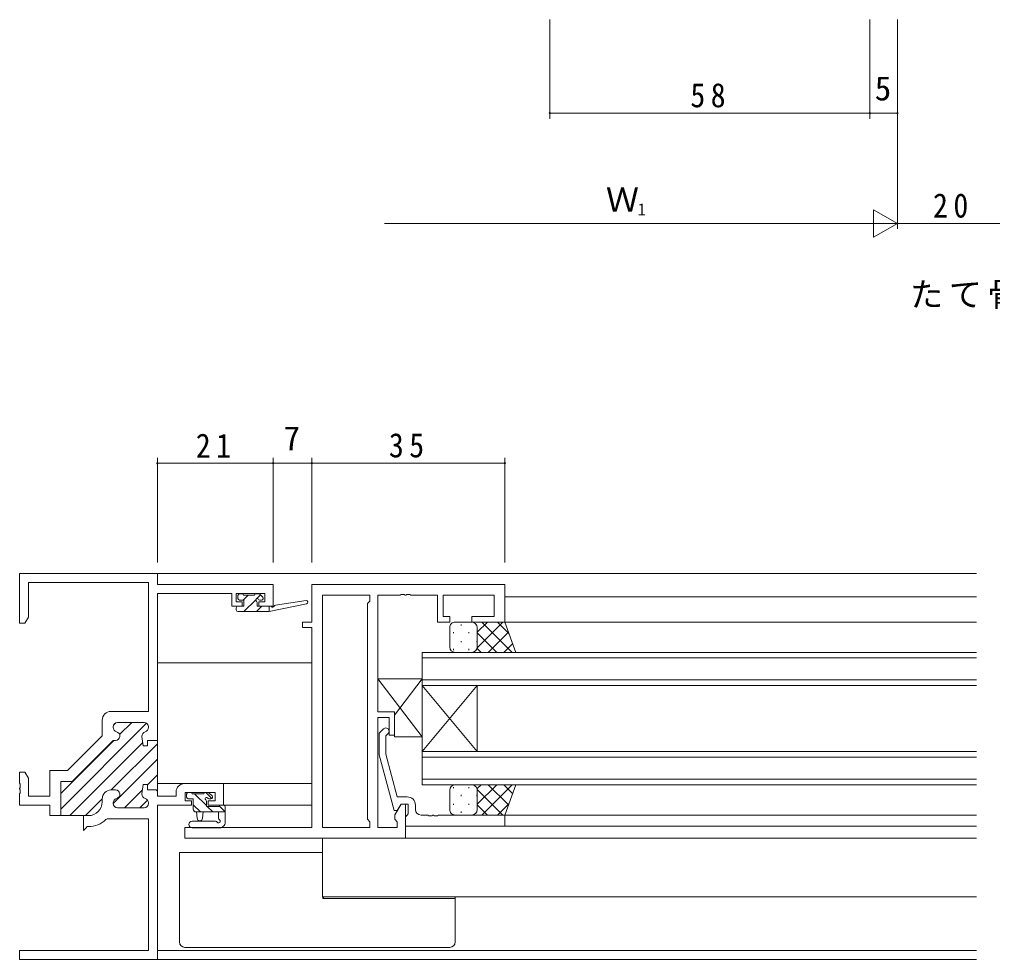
# Model space of a CAD drawing. Units: millimetres on the paper. Extents: x -397 to 397, y -282 to 282.
# Drawn here: x -53.9 to 122.5, y -155.7 to 14.8 of the extents above; entities that cross this region are included whole.
import ezdxf
from ezdxf.enums import TextEntityAlignment as Align

# ---------------------------------------------------------------- set-up
doc = ezdxf.new("R2010")
doc.units = ezdxf.units.MM
doc.layers.add('0-2_USER1', color=7, linetype='Continuous')
for name, color, linetype, lineweight in [('0-3_YKK_D', 6, 'Continuous', 18), ('0-4_YKK_11', 7, 'Continuous', 18), ('0-5_YKK_12', 2, 'Continuous', 18), ('0-7_YKK_13', 4, 'Continuous', 18)]:
    doc.layers.add(name, color=color, linetype=linetype, lineweight=lineweight)
doc.styles.add('ＭＳ ゴシック', font='')
doc.styles.get('ＭＳ ゴシック').set_extended_font_data('MS Gothic')

msp = doc.modelspace()

# ---------------------------------------------------------------- linework, layer by layer
at = {"layer": '0-3_YKK_D'}
for p, q in [((42.279, 14.795), (42.279, -3.205)), ((100.279, 14.795), (100.279, -3.205)), ((100.279, 14.795), (100.279, -3.205)), ((105.279, 14.795), (105.279, -3.205)), ((105.279, 14.795), (105.279, -23.205)), ((105.279, 14.795), (105.279, -23.205)), ((100.279, -2.205), (42.279, -2.205)), ((100.279, -2.205), (105.279, -2.205)), ((100.949, -19.705), (100.949, -24.705)), ((105.279, -22.205), (100.949, -19.705)), ((100.279, -22.205), (12.279, -22.205)), ((105.279, -22.205), (96.619, -22.205)), ((105.279, -22.205), (100.949, -24.705)), ((105.279, -22.205), (125.279, -22.205)), ((-28.88, -83.688), (-28.88, -64.688)), ((-7.88, -83.688), (-7.88, -64.688)), ((-7.88, -83.688), (-7.88, -64.688)), ((-0.88, -83.688), (-0.88, -64.688)), ((-0.88, -83.688), (-0.88, -64.688)), ((34.12, -83.688), (34.12, -64.688)), ((-28.88, -65.688), (-7.88, -65.688)), ((-7.88, -65.688), (-0.88, -65.688)), ((-0.88, -65.688), (34.12, -65.688))]:
    msp.add_line(p, q, dxfattribs=at)
for centre, start, end in [((42.279, -2.205), 0, 180), ((42.279, -2.205), 180, 0), ((100.279, -2.205), 0, 180), ((100.279, -2.205), 0, 180), ((100.279, -2.205), 180, 0), ((100.279, -2.205), 180, 0), ((105.279, -2.205), 0, 180), ((105.279, -2.205), 180, 0), ((-28.88, -65.688), 0, 180), ((-28.88, -65.688), 180, 0), ((-7.88, -65.688), 0, 180), ((-7.88, -65.688), 0, 180), ((-7.88, -65.688), 180, 0), ((-7.88, -65.688), 180, 0), ((-0.88, -65.688), 0, 180), ((-0.88, -65.688), 0, 180), ((-0.88, -65.688), 180, 0), ((-0.88, -65.688), 180, 0), ((34.12, -65.688), 0, 180), ((34.12, -65.688), 180, 0)]:
    msp.add_arc(centre, 0.106, start, end, dxfattribs=at)
at = {"layer": '0-4_YKK_11'}
for p, q in [((-53.88, -85.688), (-53.88, -94.688)), ((-28.88, -85.688), (-53.88, -85.688)), ((-28.88, -87.688), (-28.88, -85.688)), ((-52.25, -87.318), (-30.51, -87.318)), ((-52.25, -93.597), (-52.25, -87.318)), ((-30.51, -87.318), (-30.51, -110.688)), ((-7.88, -87.688), (-28.88, -87.688)), ((-7.88, -91.588), (-7.88, -87.688)), ((-0.88, -87.688), (-0.88, -94.488)), ((34.12, -87.688), (-0.88, -87.688)), ((34.12, -94.488), (34.12, -87.688)), ((-28.88, -89.318), (-15.38, -89.318)), ((-28.88, -115.938), (-28.88, -89.318)), ((-15.38, -89.318), (-15.38, -91.588)), ((-14.58, -89.318), (-9.38, -89.318)), ((-14.58, -90.788), (-14.58, -89.318)), ((-9.38, -89.318), (-9.38, -90.788)), ((1.05, -89.618), (1.05, -131.758)), ((9.62, -89.618), (1.05, -89.618)), ((1.05, -89.618), (1.05, -131.758)), ((9.62, -90.688), (9.62, -89.618)), ((11.12, -89.618), (15.162, -89.618)), ((11.12, -110.788), (11.12, -89.618)), ((15.162, -89.618), (15.345, -89.498)), ((15.345, -89.498), (15.895, -89.498)), ((15.895, -89.498), (16.078, -89.618)), ((16.078, -89.618), (16.162, -89.618)), ((16.162, -89.618), (16.345, -89.498)), ((16.345, -89.498), (16.895, -89.498)), ((16.895, -89.498), (17.078, -89.618)), ((17.078, -89.618), (21.92, -89.618)), ((21.92, -89.618), (21.92, -94.488)), ((22.92, -89.618), (32.19, -89.618)), ((22.92, -93.488), (22.92, -89.618)), ((32.19, -89.618), (32.19, -93.488)), ((-15.38, -91.588), (-13.48, -91.588)), ((-13.48, -90.788), (-14.58, -90.788)), ((-13.48, -91.588), (-13.48, -90.788)), ((-10.48, -90.788), (-10.48, -91.588)), ((-9.38, -90.788), (-10.48, -90.788)), ((-10.48, -91.588), (-7.88, -91.588)), ((9.19, -91.118), (9.62, -90.688)), ((9.19, -130.258), (9.19, -91.118)), ((24.12, -93.488), (22.92, -93.488)), ((24.12, -94.488), (24.12, -93.488)), ((28.12, -93.488), (28.12, -94.488)), ((32.19, -93.488), (28.12, -93.488)), ((-53.88, -94.688), (-52.88, -94.688)), ((-52.88, -94.688), (-52.25, -93.597)), ((-2.58, -94.488), (-2.58, -95.488)), ((-0.88, -94.488), (-2.58, -94.488)), ((21.92, -94.488), (24.12, -94.488)), ((28.12, -94.488), (34.12, -94.488)), ((-2.58, -95.488), (-0.88, -95.488)), ((-0.88, -95.488), (-0.88, -131.758)), ((-30.51, -110.688), (-37.28, -110.688)), ((14.12, -110.788), (11.12, -110.788)), ((14.12, -114.988), (14.12, -110.788)), ((-46.38, -128.389), (-30.823, -112.832)), ((-38.88, -112.288), (-38.88, -115.11)), ((-36.811, -113.163), (-36.405, -112.757)), ((-36.08, -112.688), (-31.28, -112.688)), ((-36.08, -112.688), (-31.28, -112.688)), ((-35.717, -114.898), (-33.508, -112.688)), ((11.12, -111.788), (13.12, -111.788)), ((11.12, -131.758), (11.12, -111.788)), ((13.12, -111.788), (13.12, -114.988)), ((-36.88, -113.589), (-36.88, -113.488)), ((-36.88, -113.589), (-36.88, -113.488)), ((-30.48, -113.488), (-30.48, -113.589)), ((-30.48, -113.488), (-30.48, -113.589)), ((12.096, -113.862), (11.32, -114.638)), ((11.32, -114.638), (11.32, -118.583)), ((-46.38, -125.561), (-36.758, -115.938)), ((-38.88, -115.11), (-45.159, -121.388)), ((-44.751, -129.588), (-31.544, -116.381)), ((-44.33, -123.388), (-36.88, -115.938)), ((-44.33, -123.388), (-36.88, -115.938)), ((-36.88, -115.938), (-36.48, -115.938)), ((-36.88, -115.938), (-36.48, -115.938)), ((-36.88, -115.938), (-36.48, -115.938)), ((-36.88, -115.938), (-36.48, -115.938)), ((-31.675, -115.229), (-31.48, -116.938)), ((-31.675, -115.229), (-31.48, -116.938)), ((-30.68, -115.938), (-28.88, -115.938)), ((-30.68, -116.938), (-30.68, -115.938)), ((-30.68, -115.938), (-28.88, -115.938)), ((-30.68, -116.938), (-30.68, -115.938)), ((-28.88, -115.938), (-28.88, -125.138)), ((12.52, -115.135), (12.944, -114.711)), ((12.52, -118.425), (12.52, -115.135)), ((13.12, -114.988), (14.12, -114.988)), ((-37.272, -124.938), (-28.88, -116.546)), ((-31.48, -116.938), (-30.68, -116.938)), ((-31.48, -116.938), (-30.68, -116.938)), ((-36.88, -127.374), (-28.88, -119.374)), ((11.32, -118.583), (14.027, -128.686)), ((14.599, -126.186), (12.52, -118.425)), ((-53.88, -121.688), (-53.88, -123.73)), ((-52.88, -121.688), (-53.88, -121.688)), ((-52.25, -122.779), (-52.88, -121.688)), ((-48.38, -121.388), (-48.38, -126.058)), ((-45.159, -121.388), (-48.38, -121.388)), ((-52.25, -126.058), (-52.25, -122.779)), ((-46.38, -123.388), (-44.33, -123.388)), ((-46.38, -129.588), (-46.38, -123.388)), ((-46.38, -123.388), (-44.33, -123.388)), ((-46.38, -129.588), (-46.38, -123.388)), ((-30.738, -124.061), (-28.88, -122.203)), ((-53.88, -123.73), (-53.76, -123.913)), ((-53.76, -124.463), (-53.88, -124.646)), ((-53.88, -124.646), (-53.88, -124.73)), ((-53.88, -124.73), (-53.76, -124.913)), ((-53.76, -123.913), (-53.76, -124.463)), ((-53.76, -124.913), (-53.76, -125.463)), ((-37.28, -124.938), (-36.48, -124.938)), ((-36.48, -124.938), (-37.28, -124.938)), ((-34.865, -128.188), (-31.591, -124.914)), ((-31.675, -125.648), (-31.48, -123.938)), ((-31.48, -123.938), (-31.675, -125.648)), ((-31.48, -123.938), (-30.68, -123.938)), ((-30.68, -123.938), (-31.48, -123.938)), ((-30.68, -123.938), (-30.68, -124.938)), ((-30.68, -124.938), (-30.68, -123.938)), ((-30.68, -124.938), (-29.08, -124.938)), ((-29.08, -124.938), (-30.68, -124.938)), ((-28.88, -125.138), (-29.08, -124.938)), ((-28.9, -125.051), (-28.88, -125.031)), ((-28.88, -125.138), (-28.88, -126.058)), ((-28.88, -125.138), (-28.88, -126.058)), ((-23.98, -123.788), (-16.88, -123.788)), ((-16.88, -123.788), (-16.88, -127.688)), ((-53.76, -125.463), (-53.88, -125.646)), ((-53.88, -125.646), (-53.88, -127.688)), ((-48.38, -126.058), (-52.25, -126.058)), ((-41.922, -129.588), (-38.88, -126.546)), ((-38.88, -127.088), (-38.88, -126.538)), ((-38.88, -126.538), (-38.88, -127.088)), ((-32.037, -128.188), (-30.647, -126.798)), ((-28.88, -126.058), (-25.48, -126.058)), ((-25.48, -126.058), (-25.48, -125.288)), ((-23.85, -125.418), (-23.85, -126.888)), ((-18.38, -125.418), (-23.85, -125.418)), ((-23.85, -126.888), (-22.68, -126.888)), ((-22.68, -126.888), (-22.68, -127.688)), ((-19.68, -126.888), (-18.38, -126.888)), ((-19.68, -127.688), (-19.68, -126.888)), ((-18.38, -126.888), (-18.38, -125.418)), ((16.42, -126.186), (14.599, -126.186)), ((-53.88, -127.688), (-48.38, -127.688)), ((-48.38, -127.688), (-48.38, -129.588)), ((-36.88, -127.287), (-36.88, -127.388)), ((-36.88, -127.388), (-36.88, -127.287)), ((-36.08, -128.188), (-31.28, -128.188)), ((-31.28, -128.188), (-36.08, -128.188)), ((-30.48, -127.388), (-30.48, -127.287)), ((-30.48, -127.287), (-30.48, -127.388)), ((-28.88, -127.688), (-28.88, -155.688)), ((-22.68, -127.688), (-28.88, -127.688)), ((-16.88, -127.688), (-19.68, -127.688)), ((14.027, -128.686), (14.627, -128.686)), ((15.32, -127.488), (14.19, -129.445)), ((14.627, -128.686), (15.32, -127.486)), ((15.32, -127.486), (16.62, -127.486)), ((16.12, -127.488), (15.32, -127.488)), ((16.12, -133.688), (16.12, -127.488)), ((16.62, -127.486), (16.62, -129.286)), ((17.92, -128.486), (17.92, -127.686)), ((-48.38, -129.588), (-46.38, -129.588)), ((-42.28, -129.588), (-46.38, -129.588)), ((-42.28, -129.588), (-41.38, -129.588)), ((-42.28, -132.288), (-42.28, -129.588)), ((-41.38, -129.588), (-42.28, -129.588)), ((-37.992, -130.188), (-38.204, -130.276)), ((-30.51, -130.188), (-37.992, -130.188)), ((-30.51, -154.058), (-30.51, -130.188)), ((9.62, -130.688), (9.19, -130.258)), ((14.19, -129.445), (14.19, -130.258)), ((14.19, -130.258), (14.62, -130.688)), ((16.42, -129.486), (16.12, -129.786)), ((16.12, -129.786), (16.12, -131.486)), ((16.62, -129.286), (16.42, -129.486)), ((20.162, -129.486), (18.92, -129.486)), ((20.345, -129.606), (20.162, -129.486)), ((20.895, -129.606), (20.345, -129.606)), ((21.078, -129.486), (20.895, -129.606)), ((21.162, -129.486), (21.078, -129.486)), ((21.345, -129.606), (21.162, -129.486)), ((21.895, -129.606), (21.345, -129.606)), ((22.078, -129.486), (21.895, -129.606)), ((34.12, -129.486), (22.078, -129.486)), ((34.12, -131.486), (34.12, -129.486)), ((-41.78, -131.788), (-42.28, -132.288)), ((-41.58, -131.588), (-41.78, -131.788)), ((-41.38, -131.588), (-41.58, -131.588)), ((-23.88, -131.758), (-23.88, -133.688)), ((-0.88, -131.758), (-23.88, -131.758)), ((1.05, -131.758), (9.62, -131.758)), ((9.62, -131.758), (9.62, -130.688)), ((14.62, -131.758), (11.12, -131.758)), ((14.62, -130.688), (14.62, -131.758)), ((16.12, -131.486), (34.12, -131.486)), ((-23.88, -133.688), (16.12, -133.688)), ((-53.88, -154.058), (-30.51, -154.058)), ((-53.88, -155.688), (-53.88, -154.058)), ((-28.88, -155.688), (-53.88, -155.688))]:
    msp.add_line(p, q, dxfattribs=at)
msp.add_lwpolyline([(-28.88, -125.138), (-29.08, -124.938), (-28.88, -125.138)], dxfattribs=at)
for centre, radius, start, end in [((-37.28, -112.288), 1.6, 90.00001, 179.99999), ((-36.08, -113.488), 0.8, 90.00001, 179.99999), ((-36.08, -113.488), 0.8, 90.00001, 179.99999), ((-31.28, -113.488), 0.8, 0.00001, 89.99999), ((-31.28, -113.488), 0.8, 0.00001, 89.99999), ((-36.08, -113.589), 0.8, 180.00003, 255.52251), ((-36.08, -113.589), 0.8, 180.00003, 255.52251), ((-36.48, -115.138), 0.8, 270.00001, 75.52248), ((-36.48, -115.138), 0.8, 270.00001, 75.52248), ((-30.88, -115.138), 0.8, 104.47753, 186.50303), ((-30.88, -115.138), 0.8, 104.47753, 186.50303), ((-31.28, -113.589), 0.8, 284.47749, 359.99997), ((-31.28, -113.589), 0.8, 284.47749, 359.99997), ((12.52, -114.286), 0.6, 314.99999, 135.00001), ((-37.28, -126.538), 1.6, 90.00001, 179.99999), ((-37.28, -126.538), 1.6, 90.00001, 179.99999), ((-36.48, -125.738), 0.8, 284.47752, 89.99999), ((-36.48, -125.738), 0.8, 284.47752, 89.99999), ((-23.98, -125.288), 1.5, 90.00001, 179.99999), ((-36.08, -127.287), 0.8, 104.47749, 179.99997), ((-36.08, -127.287), 0.8, 104.47749, 179.99997), ((-30.88, -125.738), 0.8, 173.49697, 255.52247), ((-30.88, -125.738), 0.8, 173.49697, 255.52247), ((-31.28, -127.287), 0.8, 0.00003, 75.52251), ((-31.28, -127.287), 0.8, 0.00003, 75.52251), ((16.42, -127.686), 1.5, 0.00001, 89.99999), ((-41.38, -127.088), 2.5, 270.00001, 359.99999), ((-41.38, -127.088), 2.5, 270.00001, 359.99999), ((-36.08, -127.388), 0.8, 180.00001, 269.99999), ((-36.08, -127.388), 0.8, 180.00001, 269.99999), ((-31.28, -127.388), 0.8, 270.00001, 359.99999), ((-31.28, -127.388), 0.8, 270.00001, 359.99999), ((18.92, -128.486), 1, 180.00001, 269.99999), ((-41.38, -127.088), 4.5, 270, 314.90053)]:
    msp.add_arc(centre, radius, start, end, dxfattribs=at)
at = {"layer": '0-5_YKK_12'}
for p, q in [((-29.18, -85.688), (119.62, -85.688)), ((34.12, -89.888), (119.62, -89.888)), ((119.62, -94.488), (33.62, -94.488)), ((19.12, -99.988), (19.12, -105.988)), ((119.62, -99.988), (19.12, -99.988)), ((-28.88, -101.888), (-0.88, -101.888)), ((19.12, -100.988), (119.62, -100.988)), ((119.62, -104.988), (19.12, -104.988)), ((19.12, -105.988), (29.12, -117.988)), ((19.12, -117.988), (29.12, -105.988)), ((19.12, -117.988), (19.12, -105.988)), ((19.12, -105.988), (119.62, -105.988)), ((29.12, -117.988), (29.12, -105.988)), ((19.12, -117.988), (19.12, -123.988)), ((119.62, -117.988), (19.12, -117.988)), ((19.12, -118.988), (119.62, -118.988)), ((119.62, -122.988), (19.12, -122.988)), ((-0.88, -123.788), (-28.88, -123.788)), ((19.12, -123.988), (119.62, -123.988)), ((-17.18, -127.688), (-0.88, -127.688)), ((33.82, -129.487), (119.62, -129.487)), ((16.42, -131.488), (119.62, -131.488)), ((1.05, -133.688), (1.05, -144.287)), ((15.606, -133.688), (119.62, -133.688)), ((1.05, -144.287), (119.62, -144.287)), ((-28.88, -154.058), (119.62, -154.058)), ((-29.18, -155.688), (119.62, -155.688))]:
    msp.add_line(p, q, dxfattribs=at)
at = {"layer": '0-7_YKK_13'}
for p, q in [((-14.28, -90.188), (-14.28, -89.688)), ((-13.98, -89.388), (-13.48, -89.388)), ((-12.422, -89.588), (-13.322, -90.488)), ((-13.28, -89.588), (-11.28, -89.588)), ((-11.08, -89.388), (-10.48, -89.388)), ((-10.166, -89.577), (-10.832, -90.243)), ((-10.268, -89.476), (-9.768, -89.976)), ((-14.28, -91.588), (-13.18, -91.588)), ((-11.025, -90.436), (-13.176, -92.588)), ((-9.931, -91.588), (-10.931, -92.588)), ((-9.98, -90.488), (-10.319, -90.488)), ((-8.582, -92.588), (-1.821, -91.181)), ((-8.582, -91.588), (-8.495, -91.574)), ((-8.582, -92.588), (-8.582, -91.588)), ((-7.468, -91.414), (-1.926, -90.591)), ((-14.58, -92.288), (-14.58, -91.888)), ((-14.28, -92.588), (-8.582, -92.588)), ((-8.582, -92.484), (-8.686, -92.588)), ((25.12, -94.488), (28.12, -94.488)), ((26.2, -94.908), (26.2, -95.108)), ((34.12, -94.488), (28.12, -94.488)), ((29.03, -95.074), (29.03, -95.108)), ((30.95, -94.488), (29.12, -96.319)), ((33.779, -94.488), (29.12, -99.147)), ((35.467, -99.988), (29.967, -94.488)), ((34.855, -96.548), (32.796, -94.488)), ((36.084, -99.988), (34.12, -94.488)), ((24.12, -98.989), (24.12, -95.488)), ((24.785, -96.323), (24.785, -96.523)), ((27.615, -96.323), (27.615, -96.523)), ((29.12, -95.488), (29.12, -98.988)), ((32.639, -99.988), (29.12, -96.469)), ((34.774, -96.321), (31.107, -99.988)), ((26.2, -97.938), (26.2, -98.138)), ((29.03, -97.938), (29.03, -98.138)), ((35.519, -98.405), (33.936, -99.988)), ((24.785, -99.353), (24.785, -99.553)), ((28.12, -99.988), (25.12, -99.988)), ((27.615, -99.353), (27.615, -99.553)), ((28.12, -99.988), (36.084, -99.988)), ((29.811, -99.988), (29.12, -99.297)), ((19.12, -115.288), (11.12, -104.788)), ((11.12, -104.788), (11.12, -110.788)), ((19.12, -104.788), (11.12, -104.788)), ((19.12, -104.788), (14.12, -111.351)), ((19.12, -115.288), (19.12, -104.788)), ((11.12, -110.788), (14.12, -110.788)), ((14.12, -110.788), (14.12, -115.288)), ((14.12, -115.288), (19.12, -115.288)), ((24.12, -124.987), (24.12, -128.488)), ((24.785, -124.623), (24.785, -124.423)), ((28.12, -123.988), (25.12, -123.988)), ((27.615, -124.623), (27.615, -124.423)), ((28.12, -123.988), (36.084, -123.988)), ((29.81, -123.988), (29.12, -124.679)), ((32.639, -123.988), (29.12, -127.507)), ((33.779, -129.488), (29.12, -124.829)), ((29.12, -128.488), (29.12, -124.988)), ((35.467, -123.988), (29.967, -129.488)), ((34.774, -127.655), (31.107, -123.988)), ((35.519, -125.571), (33.936, -123.988)), ((36.084, -123.988), (34.12, -129.488)), ((-23.58, -126.218), (-23.58, -125.718)), ((-23.28, -125.418), (-22.78, -125.418)), ((-22.38, -126.518), (-23.28, -126.518)), ((-22.58, -125.618), (-20.48, -125.618)), ((-22.38, -128.418), (-22.38, -126.518)), ((-19.98, -127.772), (-22.134, -125.618)), ((-20.28, -125.418), (-19.68, -125.418)), ((-19.03, -126.477), (-20.089, -125.418)), ((-19.18, -126.518), (-19.519, -126.518)), ((-19.468, -125.506), (-18.968, -126.006)), ((26.2, -126.038), (26.2, -125.838)), ((29.03, -126.038), (29.03, -125.838)), ((-21.079, -128.918), (-22.38, -127.617)), ((-18.834, -128.918), (-19.834, -127.918)), ((-16.589, -128.918), (-17.665, -127.842)), ((-17.48, -127.718), (-16.88, -127.718)), ((-16.58, -128.018), (-16.58, -130.98)), ((24.785, -127.653), (24.785, -127.453)), ((27.615, -127.653), (27.615, -127.453)), ((30.95, -129.488), (29.12, -127.658)), ((34.855, -127.429), (32.796, -129.488)), ((-16.58, -128.918), (-21.88, -128.918)), ((-21.78, -128.918), (-21.678, -130.062)), ((-20.58, -128.918), (-20.682, -130.062)), ((-17.78, -130.098), (-17.78, -128.918)), ((25.12, -129.488), (28.12, -129.488)), ((26.2, -129.068), (26.2, -128.868)), ((34.12, -129.488), (28.12, -129.488)), ((29.03, -128.903), (29.03, -128.868)), ((-18.316, -130.588), (-22.564, -130.588)), ((-17.385, -131.788), (-22.564, -131.788)), ((-17.195, -131.72), (-16.764, -131.368)), ((-24.88, -136.288), (-23.88, -136.288)), ((-24.88, -152.488), (-24.88, -136.288)), ((-23.88, -136.288), (1.05, -136.288)), ((1.12, -144.287), (1.12, -144.588)), ((1.12, -144.588), (24.12, -144.588)), ((1.217, -144.588), (1.238, -144.512)), ((1.238, -144.512), (1.258, -144.287)), ((25.12, -144.588), (25.12, -144.287)), ((24.12, -153.488), (-23.88, -153.488))]:
    msp.add_line(p, q, dxfattribs=at)
for points in [[(-13.18, -91.588), (-13.18, -90.488), (-13.98, -90.488)], [(-10.78, -90.949), (-10.78, -91.588), (-8.582, -91.588)], [(-19.98, -126.979), (-19.98, -127.918), (-17.68, -127.918)], [(24.12, -144.588), (25.12, -144.588), (25.12, -152.488)]]:
    msp.add_lwpolyline(points, dxfattribs=at)
for centre, radius, start, end in [((-13.98, -89.688), 0.3, 90, 180), ((-13.48, -89.588), 0.2, 0, 90), ((-11.08, -89.588), 0.2, 90, 180), ((-10.48, -89.688), 0.3, 45, 90), ((-14.28, -91.888), 0.3, 90, 180), ((-13.98, -90.188), 0.3, 180, 270), ((-10.78, -90.488), 0.25, 33.05573, 236.94427), ((-11.08, -90.949), 0.3, 0, 56.94427), ((-10.319, -90.188), 0.3, 213.05573, 270), ((-9.98, -90.188), 0.3, 270, 45), ((-8.447, -91.87), 0.3, 39.19754, 99.19754), ((-7.982, -91.491), 0.3, 219.19754, 338.44936), ((-7.424, -91.711), 0.3, 98.44936, 158.44936), ((-1.882, -90.888), 0.3, 281.74981, 98.44936), ((-14.28, -92.288), 0.3, 180, 270), ((25.12, -95.488), 1, 89.9999, 179.9999), ((28.12, -95.488), 1, 359.9999, 89.9999), ((25.12, -98.988), 1, 179.9999, 269.9999), ((28.12, -98.988), 1, 269.9999, 359.9999), ((25.12, -124.988), 1, 90.00024, 180.00024), ((28.12, -124.988), 1, 0.00024, 90.00024), ((-23.28, -125.718), 0.3, 90, 180), ((-23.28, -126.218), 0.3, 180, 270), ((-22.78, -125.618), 0.2, 0, 90), ((-20.28, -125.618), 0.2, 90, 180), ((-19.98, -126.518), 0.25, 33.05573, 236.94427), ((-20.28, -126.979), 0.3, 0, 56.94427), ((-19.519, -126.218), 0.3, 213.05573, 270), ((-19.68, -125.718), 0.3, 45, 90), ((-19.18, -126.218), 0.3, 270, 45), ((-21.88, -128.418), 0.5, 180, 270), ((-17.48, -127.918), 0.2, 90, 180), ((-16.88, -128.018), 0.3, 0, 90), ((25.12, -128.488), 1, 180.00024, 270.00024), ((28.12, -128.488), 1, 270.00024, 0.00024), ((-21.18, -130.018), 0.5, 185.09207, 354.90793), ((-17.78, -130.618), 0.3, 206.74368, 60), ((-17.48, -130.098), 0.3, 180, 240), ((-22.564, -131.188), 0.6, 90, 270), ((-18.316, -130.888), 0.3, 26.74368, 90), ((-17.385, -131.488), 0.3, 270, 309.23454), ((-17.08, -130.98), 0.5, 309.23454, 0), ((-23.88, -152.488), 1, 180, 270), ((24.12, -152.488), 1, 270, 0)]:
    msp.add_arc(centre, radius, start, end, dxfattribs=at)

# ---------------------------------------------------------------- texts
at = {"layer": '0-2_USER1', "insert": (107.593, -37.736), "char_height": 4.399, "attachment_point": 7, "style": 'ＭＳ ゴシック'}
msp.add_mtext('\\T1.17;たて骨', dxfattribs=at)
at = {"layer": '0-3_YKK_D', "color": 7, "style": 'ＭＳ ゴシック'}
for s, height, p in [('5', 4.399, (101.179, -1.205)), ('Ｗ', 4.399, (52.439, -21.405)), ('1', 2.199, (58.199, -21.405)), ('7', 4.399, (-5.98, -64.688))]:
    msp.add_text(s, height=height, dxfattribs=at).set_placement(p, align=Align.BOTTOM_LEFT)
at = {"layer": '0-3_YKK_D', "color": 7, "char_height": 4.399, "attachment_point": 7, "style": 'ＭＳ ゴシック'}
for s, insert in [('\\T1.37;\\W0.9;58', (67.759, -1.205)), ('\\T1.37;\\W0.9;20', (111.759, -21.205)), ('\\T1.37;\\W0.9;21', (-21.9, -64.688)), ('\\T1.37;\\W0.9;35', (13.1, -64.688))]:
    msp.add_mtext(s, dxfattribs=dict(at, insert=insert))

doc.saveas('drawing.dxf')
